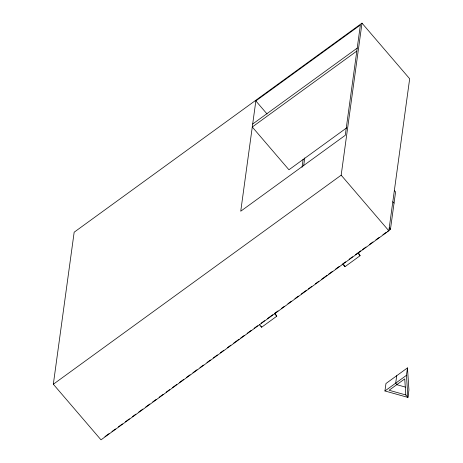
<?xml version="1.0" encoding="UTF-8"?>
<svg xmlns="http://www.w3.org/2000/svg" width="463" height="463" viewBox="0 0 463 463"><rect width="100%" height="100%" fill="white"/><g stroke="black" fill="none" stroke-linecap="round" stroke-linejoin="round"><path stroke-width="0.69" d="M53.332 384.238L74.161 232.206L361.997 23.15L409.668 78.762L388.839 230.794L101.003 439.85L53.332 384.238L341.173 175.182L361.997 23.15M255.848 100.917L240.743 211.215L345.271 135.294L360.382 24.996L255.848 100.917L267.064 114.002M302.05 167.27L303.126 159.394M303.664 165.8L304.741 157.952M387.56 231.355L390.471 229.237L395.576 191.977L394.354 190.553M384.938 390.969L385.963 383.514L407.475 367.894L408.939 389.962L407.92 397.416L384.938 390.969L406.45 375.343L407.475 367.894M396.716 375.701L395.697 383.156L396.918 384.579M252.682 124.02L357.216 48.1M356.805 51.08L252.277 127.001L288.947 169.776L346.758 127.788M104.962 436.603L109.042 433.64M111.959 431.522L115.455 428.987M118.366 426.869L122.446 423.905M125.357 421.793L129.437 418.83M132.349 416.712L135.844 414.171M138.761 412.058L142.835 409.095M145.752 406.977L149.833 404.014M152.744 401.901L156.239 399.361M159.15 397.248L163.231 394.285M166.142 392.167L169.643 389.626M172.554 387.514L176.635 384.55M179.546 382.432L183.626 379.469M186.537 377.357L190.033 374.816M192.949 372.703L197.024 369.74M199.941 367.622L203.436 365.081M206.932 362.546L210.428 360.006M213.339 357.887L217.419 354.924M220.33 352.812L223.826 350.271M227.327 347.73L230.823 345.195M233.734 343.077L238.977 339.269M240.725 338.002L244.221 335.461M247.138 333.343L251.212 330.379M254.129 328.267L257.625 325.726M261.12 323.186L264.616 320.651M267.527 318.532L272.771 314.724M274.518 313.457L278.014 310.916M281.51 308.375L284.427 306.257M287.922 303.722L291.418 301.181M294.914 298.641L298.409 296.106M301.32 293.988L306.57 290.179M308.317 288.912L311.813 286.371M315.309 283.831L318.804 281.29M321.716 279.177L326.959 275.369M328.707 274.096L332.202 271.561M335.698 269.02L339.194 266.48M342.111 264.361L345.606 261.826M349.102 259.286L352.598 256.745M355.509 254.633L360.752 250.824M362.5 249.551L366.001 247.011M369.497 244.476L372.993 241.935M375.904 239.817L379.4 237.282M382.895 234.741L386.391 232.2M259.511 324.771L261.624 327.237L276.776 316.229L274.976 313.179M342.834 264.257L344.947 266.717L360.092 255.715L358.298 252.659M396.386 384.568L405.438 387.109M405.808 394.951L389.094 390.263L404.743 378.902L405.808 394.951L407.92 397.416L406.45 375.343M392.821 201.729L394.042 203.153M389.25 227.813L390.471 229.237M341.173 175.182L388.839 230.794M357.98 253.249L360.092 255.715M274.663 313.769L276.776 316.229M343.864 264.888L344.947 266.717M260.906 326.01L261.624 327.237"/></g></svg>
